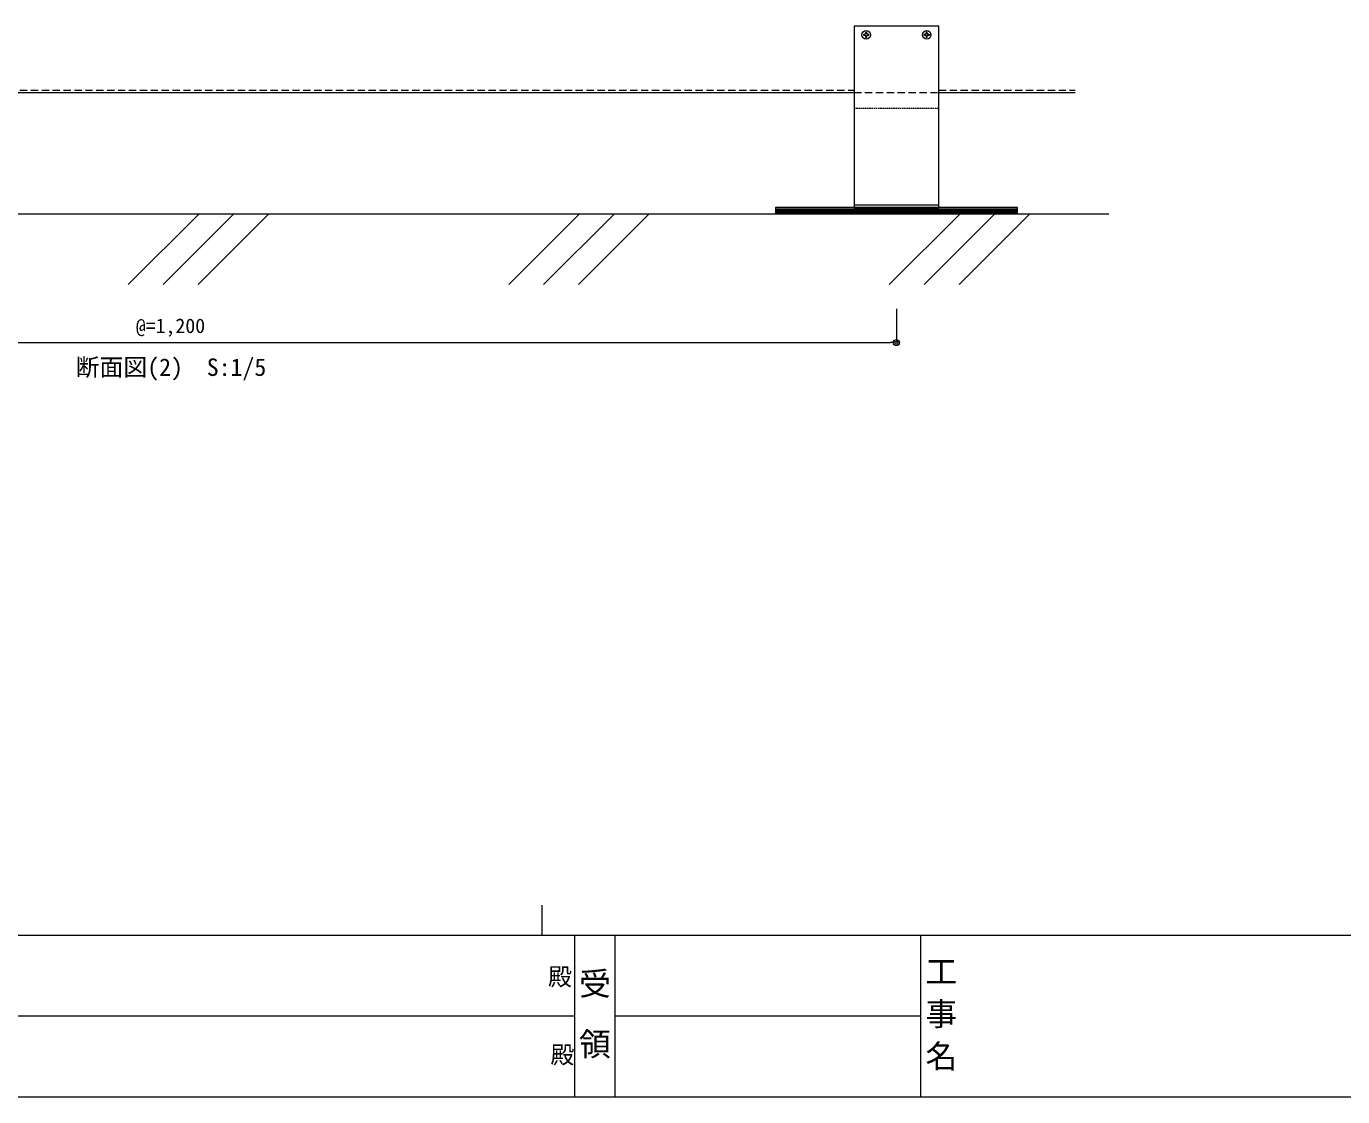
# Model space of a CAD drawing. Units: millimetres on the paper. Extents: x -401 to 401, y -279 to 279.
# Drawn here: x -218.7 to -1.3, y -278.7 to -101.8 of the extents above; entities that cross this region are included whole.
import ezdxf
from ezdxf.enums import TextEntityAlignment as Align

# ---------------------------------------------------------------- set-up
doc = ezdxf.new("R2010")
doc.units = ezdxf.units.MM
doc.linetypes.add('DASHED1', pattern=[1.8, 1.2, -0.6])
for name, color, linetype, lineweight in [('0-0_A-C01-補助線(非印刷)', 4, 'Continuous', 9), ('0-5_0-A11-寸法_詳細', 5, 'Continuous', 9), ('0-6_0', 7, 'Continuous', 9), ('0-7_A-B03-文字_書込_小', 7, 'Continuous', 9), ('0-9_ｱﾙﾐ', 3, 'Continuous', 9), ('0-A_A-E01-仕上太線', 4, 'Continuous', 9), ('0-B_A-D09-金物_鋼材', 1, 'DASHED1', 9), ('0-C_A-C03-壁種別', 4, 'Continuous', 9), ('1-3_0-A01-枠A', 4, 'Continuous', 9)]:
    doc.layers.add(name, color=color, linetype=linetype, lineweight=lineweight)
doc.layers.add('1-2_0-A02-枠B', color=5, linetype='Continuous')
doc.styles.add('ＭＳ ゴシック', font='')
doc.styles.get('ＭＳ ゴシック').set_extended_font_data('MS Gothic')

# ---------------------------------------------------------------- blocks, each defined once
blk = doc.blocks.new('_Dot')
at = {"layer": '0-6_0'}
blk.add_line((-0.5, 0), (-1, 0), dxfattribs=at)
for radius in [0.5, 0.25]:
    blk.add_circle((0, 0), radius, dxfattribs=at)
blk = doc.blocks.new('G$CBAEE64E2')
at = {"layer": '0-B_A-D09-金物_鋼材', "linetype": 'Continuous'}
for p, q in [((-100, 4), (100, 4)), ((-100, 3), (100, 3)), ((-100, 2), (100, 2)), ((-100, 1), (100, 1))]:
    blk.add_line(p, q, dxfattribs=at)
blk.add_lwpolyline([(-100, 0), (100, 0), (100, 5), (-100, 5)], close=True, dxfattribs=at)
blk = doc.blocks.new('AC-5-b')
at = {"layer": '0-6_0'}
for p, q in [((-27.25, 143.148), (-27.25, 142.452)), ((-25.488, 143.448), (-25.648, 143.287)), ((-25.648, 142.313), (-25.488, 142.152)), ((-25.348, 145.05), (-24.652, 145.05)), ((-24.352, 143.287), (-24.512, 143.448)), ((-24.512, 142.152), (-24.352, 142.313)), ((-22.75, 143.148), (-22.75, 142.452)), ((22.75, 143.148), (22.75, 142.452)), ((24.352, 143.287), (24.512, 143.448)), ((24.512, 142.152), (24.352, 142.313)), ((25.348, 145.05), (24.652, 145.05)), ((25.488, 143.448), (25.648, 143.287)), ((25.648, 142.313), (25.488, 142.152)), ((27.25, 143.148), (27.25, 142.452)), ((-25.348, 140.55), (-24.652, 140.55)), ((25.348, 140.55), (24.652, 140.55)), ((-35, 2.3), (35, 2.3))]:
    blk.add_line(p, q, dxfattribs=at)
at = {"layer": '0-6_0', "color": 4, "linetype": 'DASHED1'}
blk.add_line((-35, 82.3), (35, 82.3), dxfattribs=at)
at = {"layer": '0-6_0'}
blk.add_lwpolyline([(-35, 0), (35, 0), (35, 149.8), (-35, 149.8)], close=True, dxfattribs=at)
for centre in [(-25, 142.8), (25, 142.8)]:
    blk.add_circle(centre, 3.5, dxfattribs=at)
for centre, start, end in [((-25, 126.552), 92.21692, 97.72025), ((-25, 159.048), 262.27975, 267.78308), ((-8.752, 142.8), 172.27975, 177.78308), ((-8.752, 142.8), 182.21692, 187.72025), ((-41.248, 142.8), 2.21692, 7.72025), ((-41.248, 142.8), 352.27975, 357.78308), ((-25, 126.552), 82.27975, 87.78308), ((-25, 159.048), 272.21692, 277.72025), ((25, 126.552), 92.21692, 97.72025), ((25, 159.048), 262.27975, 267.78308), ((41.248, 142.8), 172.27975, 177.78308), ((41.248, 142.8), 182.21692, 187.72025), ((8.752, 142.8), 2.21692, 7.72025), ((8.752, 142.8), 352.27975, 357.78308), ((25, 126.552), 82.27975, 87.78308), ((25, 159.048), 272.21692, 277.72025)]:
    blk.add_arc(centre, 16.748, start, end, dxfattribs=at)

msp = doc.modelspace()

# ---------------------------------------------------------------- linework, layer by layer
at = {"layer": '0-0_A-C01-補助線(非印刷)'}
msp.add_line((-133.556, -252), (-133.556, -247), dxfattribs=at)
at = {"layer": '0-5_0-A11-寸法_詳細'}
for p, q in [((-75, -148.469), (-75, -154.078)), ((-314, -154.078), (-76, -154.078))]:
    msp.add_line(p, q, dxfattribs=at)
at = {"layer": '0-9_ｱﾙﾐ', "color": 4, "linetype": 'DASHED1'}
for p, q in [((-308, -112.378), (-82, -112.378)), ((-82, -112.778), (-68, -112.778)), ((-68, -112.378), (-45.5, -112.378))]:
    msp.add_line(p, q, dxfattribs=at)
at = {"layer": '0-9_ｱﾙﾐ'}
for p, q in [((-308, -112.778), (-82, -112.778)), ((-68, -112.778), (-45.5, -112.778))]:
    msp.add_line(p, q, dxfattribs=at)
at = {"layer": '0-A_A-E01-仕上太線'}
msp.add_line((-350.071, -132.778), (-39.929, -132.778), dxfattribs=at)
at = {"layer": '0-C_A-C03-壁種別'}
for p, q in [((-201.905, -144.469), (-190.214, -132.778)), ((-196.142, -144.469), (-184.452, -132.778)), ((-190.38, -144.469), (-178.689, -132.778)), ((-139.045, -144.469), (-127.354, -132.778)), ((-133.282, -144.469), (-121.592, -132.778)), ((-127.52, -144.469), (-115.83, -132.778)), ((-76.185, -144.469), (-64.494, -132.778)), ((-70.422, -144.469), (-58.732, -132.778)), ((-64.66, -144.469), (-52.97, -132.778))]:
    msp.add_line(p, q, dxfattribs=at)
at = {"layer": '1-3_0-A01-枠A'}
for p, q in [((-400.667, -252), (343.263, -252)), ((-128.172, -252), (-128.172, -278.667)), ((-121.505, -252), (-121.505, -278.667)), ((-71.029, -252), (-71.029, -278.667)), ((-241.361, -265.333), (-128.172, -265.333)), ((-121.505, -265.333), (-71.029, -265.333)), ((-400.667, -278.667), (345.987, -278.667))]:
    msp.add_line(p, q, dxfattribs=at)

# ---------------------------------------------------------------- block references
at = {"layer": '0-5_0-A11-寸法_詳細'}
msp.add_blockref('_Dot', (-75, -154.078), dxfattribs=at)
at = {"layer": '0-6_0', "xscale": 0.2, "yscale": 0.2}
msp.add_blockref('G$CBAEE64E2', (-75, -132.778), dxfattribs=at)
at = {"layer": '0-B_A-D09-金物_鋼材', "xscale": 0.2, "yscale": 0.2}
msp.add_blockref('AC-5-b', (-75, -131.778), dxfattribs=at)

# ---------------------------------------------------------------- texts
at = {"layer": '0-5_0-A11-寸法_詳細', "style": 'ＭＳ ゴシック'}
msp.add_text('@=1,200', height=2.405, dxfattribs=at).set_placement((-200.664, -153.223), align=Align.BOTTOM_LEFT)
at = {"layer": '0-7_A-B03-文字_書込_小', "style": 'ＭＳ ゴシック'}
msp.add_text('断面図(2)\u3000S:1/5', height=2.889, dxfattribs=at).set_placement((-210.594, -160.447), align=Align.BOTTOM_LEFT)
at = {"layer": '1-2_0-A02-枠B', "color": 6, "style": 'ＭＳ ゴシック'}
for s, height, p in [('工', 3.849, (-70.213, -261.073)), ('殿', 2.889, (-132.556, -261.151)), ('受', 3.849, (-127.438, -263.073)), ('事', 3.849, (-70.213, -268.073)), ('領', 3.849, (-127.438, -273.073)), ('名', 3.849, (-70.213, -275.073)), ('殿', 2.889, (-132.161, -274.055))]:
    msp.add_text(s, height=height, dxfattribs=at).set_placement(p, align=Align.BOTTOM_LEFT)

doc.saveas('drawing.dxf')
